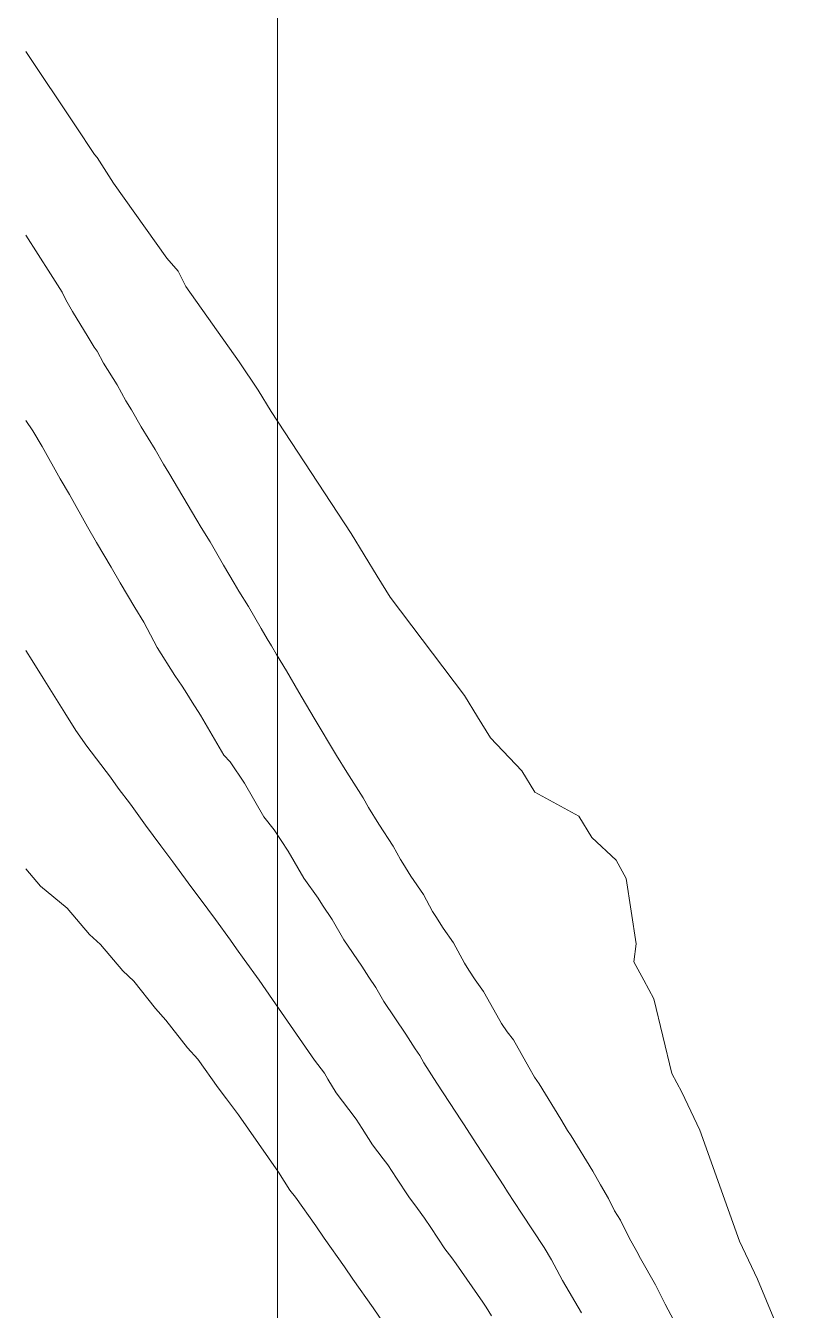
# Model space of a CAD drawing. Header units: metres. Extents: x -207 to 292, y -187 to 169.
# Drawn here: x -207.18 to -185.91, y -18.7 to 16.67 of the extents above; entities that cross this region are included whole.
import ezdxf

# ---------------------------------------------------------------- set-up
doc = ezdxf.new("R2010")
doc.units = ezdxf.units.M
doc.layers.add('C-TOPO-MAJR', color=7, linetype='Continuous', lineweight=35)
doc.layers.add('grilla', color=7, linetype='Continuous', lineweight=9)
doc.layers.add('PR10-ARQ-PL-001-Emplazamiento-C-1_dwg', color=7, linetype='Continuous', lineweight=9, true_color=0x767676)

# ---------------------------------------------------------------- blocks, each defined once
blk = doc.blocks.new('PR10-ARQ-PL-001-Emplazamiento-C-1_dwg-674643-PLANTA EMPLAZAMIENTO ACTUALIZADO')
at = {"layer": 'C-TOPO-MAJR', "color": 1, "lineweight": 9, "true_color": 0xff0000, "flags": 128}
for points in [[(-207.182, 15.961), (-205.816, 13.909), (-205.293, 13.123), (-205.217, 13.039), (-204.769, 12.337), (-203.301, 10.27), (-202.989, 9.907), (-202.901, 9.725), (-202.777, 9.484), (-201.309, 7.418), (-200.786, 6.632), (-200.429, 6.047), (-198.231, 2.687), (-197.875, 2.102), (-197.518, 1.517), (-197.162, 0.933), (-195.113, -1.77), (-194.757, -2.355), (-194.401, -2.939), (-193.536, -3.845), (-193.18, -4.43), (-191.971, -5.096), (-191.615, -5.681), (-190.941, -6.306), (-190.665, -6.811), (-190.388, -8.604), (-190.454, -9.106), (-190.178, -9.612), (-189.902, -10.118), (-189.41, -12.182), (-189.134, -12.688), (-188.889, -13.213), (-188.643, -13.738), (-187.55, -16.794), (-187.304, -17.319), (-187.059, -17.844), (-185.906, -20.601)], [(-189.356, -18.979), (-189.595, -18.532), (-189.859, -17.998), (-190.273, -17.267), (-190.375, -17.076), (-190.589, -16.698), (-190.823, -16.22), (-190.986, -15.956), (-191.156, -15.619), (-191.37, -15.242), (-191.583, -14.864), (-192.178, -13.893), (-192.282, -13.747), (-192.465, -13.434), (-193.06, -12.463), (-193.188, -12.275), (-193.347, -12.004), (-193.765, -11.249), (-193.941, -11.033), (-194.094, -10.803), (-194.229, -10.574), (-194.592, -9.917), (-194.823, -9.603), (-194.999, -9.331), (-195.111, -9.144), (-195.419, -8.585), (-195.705, -8.173), (-195.905, -7.859), (-195.992, -7.714), (-196.245, -7.253), (-196.587, -6.743), (-196.811, -6.387), (-196.874, -6.284), (-197.072, -5.92), (-197.469, -5.313), (-197.756, -4.854), (-197.898, -4.588), (-198.35, -3.883), (-198.638, -3.424), (-199.249, -2.394), (-199.577, -1.836), (-199.674, -1.677), (-200.005, -1.094), (-200.285, -0.646), (-200.422, -0.407), (-200.54, -0.207), (-200.71, 0.071), (-201.057, 0.682), (-201.321, 1.101), (-201.448, 1.324), (-201.746, 1.819), (-202.109, 2.458), (-202.358, 2.849), (-202.473, 3.054), (-203.248, 4.359), (-203.394, 4.596), (-203.618, 5.005), (-204.005, 5.627), (-204.273, 6.09), (-204.43, 6.344), (-204.67, 6.781), (-205.041, 7.374), (-205.218, 7.704), (-205.299, 7.821), (-205.466, 8.092), (-205.898, 8.8), (-206.077, 9.122), (-206.181, 9.333), (-206.502, 9.839), (-207.179, 10.899), (-207.182, 10.904)], [(-191.896, -18.764), (-192.414, -17.878), (-192.646, -17.442), (-192.725, -17.31), (-192.927, -16.969), (-193.544, -16.023), (-193.931, -15.435), (-194.028, -15.275), (-194.777, -14.136), (-195.137, -13.56), (-195.195, -13.482), (-195.524, -12.972), (-195.878, -12.442), (-196.23, -11.886), (-196.344, -11.685), (-196.47, -11.503), (-196.731, -11.097), (-197.331, -10.192), (-197.55, -9.81), (-197.744, -9.523), (-197.937, -9.222), (-198.431, -8.498), (-198.756, -7.935), (-199.019, -7.543), (-199.143, -7.347), (-199.532, -6.804), (-199.963, -6.06), (-200.35, -5.472), (-200.633, -5.109), (-201.169, -4.185), (-201.556, -3.597), (-201.734, -3.415), (-202.375, -2.31), (-202.606, -1.953), (-202.747, -1.719), (-202.878, -1.513), (-203.084, -1.22), (-203.571, -0.448), (-203.929, 0.249), (-204.18, 0.648), (-204.58, 1.33), (-204.834, 1.762), (-205.234, 2.444), (-205.487, 2.876), (-205.981, 3.761), (-206.234, 4.193), (-206.728, 5.079), (-206.982, 5.511), (-207.182, 5.796)], [(-207.182, -0.529), (-207.006, -0.81), (-206.703, -1.297), (-206.105, -2.251), (-205.803, -2.739), (-205.498, -3.164), (-204.85, -4.017), (-204.635, -4.325), (-204.3, -4.765), (-203.884, -5.338), (-203.467, -5.911), (-203.3, -6.131), (-203.132, -6.352), (-202.716, -6.925), (-202.584, -7.104), (-202.381, -7.365), (-201.965, -7.938), (-201.548, -8.511), (-201.382, -8.747), (-201.178, -9.039), (-200.761, -9.611), (-200.391, -10.139), (-199.817, -10.973), (-199.242, -11.807), (-198.963, -12.172), (-198.872, -12.335), (-198.641, -12.71), (-198.297, -13.169), (-198.093, -13.433), (-197.927, -13.696), (-197.644, -14.142), (-197.352, -14.53), (-197.223, -14.693), (-196.982, -15.058), (-196.648, -15.575), (-196.408, -15.892), (-196.21, -16.159), (-196.038, -16.42), (-195.651, -17.008), (-195.463, -17.254), (-195.339, -17.419), (-194.611, -18.476), (-194.518, -18.615), (-194.374, -18.851)], [(-207.182, -6.547), (-206.779, -7.022), (-206.411, -7.323), (-206.042, -7.624), (-205.428, -8.348), (-205.123, -8.629), (-204.508, -9.354), (-204.204, -9.635), (-203.611, -10.393), (-203.325, -10.71), (-202.732, -11.468), (-202.446, -11.786), (-201.893, -12.576), (-201.657, -12.876), (-201.334, -13.316), (-200.78, -14.107), (-200.227, -14.898), (-199.922, -15.392), (-199.758, -15.579), (-199.204, -16.37), (-198.97, -16.711), (-198.416, -17.502), (-198.182, -17.842), (-197.628, -18.633), (-197.159, -19.315)]]:
    blk.add_lwpolyline(points, dxfattribs=at)
at = {"layer": 'grilla'}
blk.add_line((-200.258, 166.258), (-200.258, -186.737), dxfattribs=at)

msp = doc.modelspace()

# ---------------------------------------------------------------- linework, layer by layer
at = {"layer": 'C-TOPO-MAJR', "color": 1, "lineweight": 9, "true_color": 0xff0000, "flags": 128}
for points in [[(-185.906, -20.601), (-187.059, -17.844), (-187.304, -17.319), (-187.55, -16.794), (-188.643, -13.738), (-188.889, -13.213), (-189.134, -12.688), (-189.41, -12.182), (-189.902, -10.118), (-190.178, -9.612), (-190.454, -9.106), (-190.388, -8.604), (-190.665, -6.811), (-190.941, -6.306), (-191.615, -5.681), (-191.971, -5.096), (-193.18, -4.43), (-193.536, -3.845), (-194.401, -2.939), (-194.757, -2.355), (-195.113, -1.77), (-197.162, 0.933), (-197.518, 1.517), (-197.875, 2.102), (-198.231, 2.687), (-200.429, 6.047), (-200.786, 6.632), (-201.309, 7.418), (-202.777, 9.484), (-202.901, 9.725), (-202.989, 9.907), (-203.301, 10.27), (-204.769, 12.337), (-205.217, 13.039), (-205.293, 13.123), (-205.816, 13.909), (-207.182, 15.961)], [(-189.356, -18.979), (-189.595, -18.532), (-189.859, -17.998), (-190.273, -17.267), (-190.375, -17.076), (-190.589, -16.698), (-190.823, -16.22), (-190.986, -15.956), (-191.156, -15.619), (-191.37, -15.242), (-191.583, -14.864), (-192.178, -13.893), (-192.282, -13.747), (-192.465, -13.434), (-193.06, -12.463), (-193.188, -12.275), (-193.347, -12.004), (-193.765, -11.249), (-193.941, -11.033), (-194.094, -10.803), (-194.229, -10.574), (-194.592, -9.917), (-194.823, -9.603), (-194.999, -9.331), (-195.111, -9.144), (-195.419, -8.585), (-195.705, -8.173), (-195.905, -7.859), (-195.992, -7.714), (-196.245, -7.253), (-196.587, -6.743), (-196.811, -6.387), (-196.874, -6.284), (-197.072, -5.92), (-197.469, -5.313), (-197.756, -4.854), (-197.898, -4.588), (-198.35, -3.883), (-198.638, -3.424), (-199.249, -2.394), (-199.577, -1.836), (-199.674, -1.677), (-200.005, -1.094), (-200.285, -0.646), (-200.422, -0.407), (-200.54, -0.207), (-200.71, 0.071), (-201.057, 0.682), (-201.321, 1.101), (-201.448, 1.324), (-201.746, 1.819), (-202.109, 2.458), (-202.358, 2.849), (-202.473, 3.054), (-203.248, 4.359), (-203.394, 4.596), (-203.618, 5.005), (-204.005, 5.627), (-204.273, 6.09), (-204.43, 6.344), (-204.67, 6.781), (-205.041, 7.374), (-205.218, 7.704), (-205.299, 7.821), (-205.466, 8.092), (-205.898, 8.8), (-206.077, 9.122), (-206.181, 9.333), (-206.502, 9.839), (-207.179, 10.899), (-207.182, 10.904)], [(-191.896, -18.764), (-192.414, -17.878), (-192.646, -17.442), (-192.725, -17.31), (-192.927, -16.969), (-193.544, -16.023), (-193.931, -15.435), (-194.028, -15.275), (-194.777, -14.136), (-195.137, -13.56), (-195.195, -13.482), (-195.524, -12.972), (-195.878, -12.442), (-196.23, -11.886), (-196.344, -11.685), (-196.47, -11.503), (-196.731, -11.097), (-197.331, -10.192), (-197.55, -9.81), (-197.744, -9.523), (-197.937, -9.222), (-198.431, -8.498), (-198.756, -7.935), (-199.019, -7.543), (-199.143, -7.347), (-199.532, -6.804), (-199.963, -6.06), (-200.35, -5.472), (-200.633, -5.109), (-201.169, -4.185), (-201.556, -3.597), (-201.734, -3.415), (-202.375, -2.31), (-202.606, -1.953), (-202.747, -1.719), (-202.878, -1.513), (-203.084, -1.22), (-203.571, -0.448), (-203.929, 0.249), (-204.18, 0.648), (-204.58, 1.33), (-204.834, 1.762), (-205.234, 2.444), (-205.487, 2.876), (-205.981, 3.761), (-206.234, 4.193), (-206.728, 5.079), (-206.982, 5.511), (-207.182, 5.796)], [(-194.374, -18.851), (-194.518, -18.615), (-194.611, -18.476), (-195.339, -17.419), (-195.463, -17.254), (-195.651, -17.008), (-196.038, -16.42), (-196.21, -16.159), (-196.408, -15.892), (-196.648, -15.575), (-196.982, -15.058), (-197.223, -14.693), (-197.352, -14.53), (-197.644, -14.142), (-197.927, -13.696), (-198.093, -13.433), (-198.297, -13.169), (-198.641, -12.71), (-198.872, -12.335), (-198.963, -12.172), (-199.242, -11.807), (-199.817, -10.973), (-200.391, -10.139), (-200.761, -9.611), (-201.178, -9.039), (-201.382, -8.747), (-201.548, -8.511), (-201.965, -7.938), (-202.381, -7.365), (-202.584, -7.104), (-202.716, -6.925), (-203.132, -6.352), (-203.3, -6.131), (-203.467, -5.911), (-203.884, -5.338), (-204.3, -4.765), (-204.635, -4.325), (-204.85, -4.017), (-205.498, -3.164), (-205.803, -2.739), (-206.105, -2.251), (-206.703, -1.297), (-207.006, -0.81), (-207.182, -0.529)], [(-197.159, -19.315), (-197.628, -18.633), (-198.182, -17.842), (-198.416, -17.502), (-198.97, -16.711), (-199.204, -16.37), (-199.758, -15.579), (-199.922, -15.392), (-200.227, -14.898), (-200.78, -14.107), (-201.334, -13.316), (-201.657, -12.876), (-201.893, -12.576), (-202.446, -11.786), (-202.732, -11.468), (-203.325, -10.71), (-203.611, -10.393), (-204.204, -9.635), (-204.508, -9.354), (-205.123, -8.629), (-205.428, -8.348), (-206.042, -7.624), (-206.411, -7.323), (-206.779, -7.022), (-207.182, -6.547)]]:
    msp.add_lwpolyline(points, dxfattribs=at)

# ---------------------------------------------------------------- block references
at = {"layer": 'PR10-ARQ-PL-001-Emplazamiento-C-1_dwg', "color": 7}
msp.add_blockref('PR10-ARQ-PL-001-Emplazamiento-C-1_dwg-674643-PLANTA EMPLAZAMIENTO ACTUALIZADO', (0, 0), dxfattribs=at)

doc.saveas('drawing.dxf')
